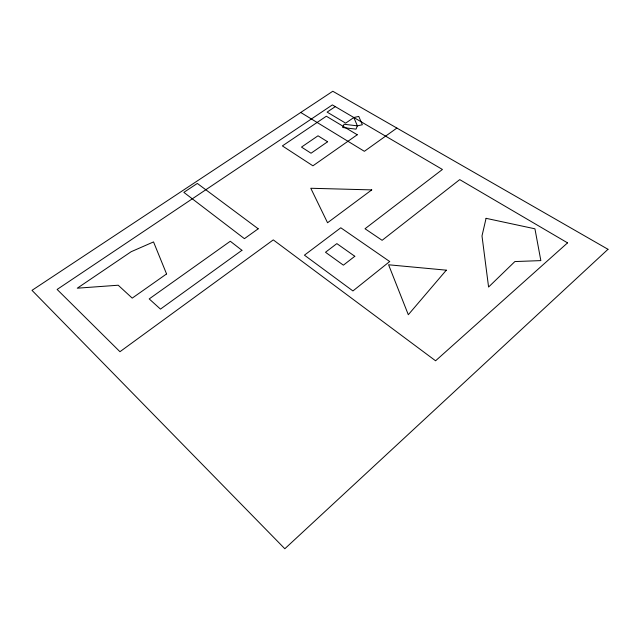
<?xml version="1.0" encoding="UTF-8"?>
<svg xmlns="http://www.w3.org/2000/svg" width="640" height="640" viewBox="0 0 640 640"><rect width="100%" height="100%" fill="white"/><g stroke="black" fill="none" stroke-linecap="round" stroke-linejoin="round"><path stroke-width="0.96" d="M396.888 128.064L364.376 151.312L300.736 112.472M353.832 117.52L357.376 125.856L356.032 129.144L342.664 127.52L344.048 124.248L357.376 125.856L362.352 124.744L358.76 116.416L353.832 117.52L345.648 123.152L327.12 112.112L335.272 106.632M486.072 218.328L481.992 235.944L488.584 287.04L514.888 261.56L540.848 260.608L534.936 228.808L486.072 218.328M446.312 270.168L408.312 314.72L388.584 264.784L446.312 270.168M608 249.296L284.832 548.744L32 290.344L332.792 91.256L608 249.296M567.56 242.864L435.584 360.784L273.28 239.888L119.952 351.712L57.128 289.448L332.368 104.912L442.424 169.464L365.016 228.744L382.12 240.312L459.728 179.616L567.56 242.864M389.696 261.528L352.928 290.944L304.432 255.168L340.792 227.776L389.696 261.528M354.8 256.28L343.392 265.168L325.496 252.256L336.856 243.608L354.8 256.28M371.736 189.896L327.552 222.752L310.784 188.264L371.736 189.896M241.936 250.304L160.472 309.104L149.208 298.92L230.288 241.248L241.936 250.304M258.208 228.792L244.424 238.664L183.856 192.368L197.32 183.432L258.208 228.792M166.568 273.944L132.224 298.12L118.208 285.224L77.296 288.192L131.168 251.712L153.536 241.92L166.568 273.944M357.248 134.76L312.92 165.816L282.376 145.912L326.344 116.224L357.248 134.76M327.6 141.76L311.04 153.224L301.496 147.096L318.016 135.8L327.6 141.76"/></g></svg>
